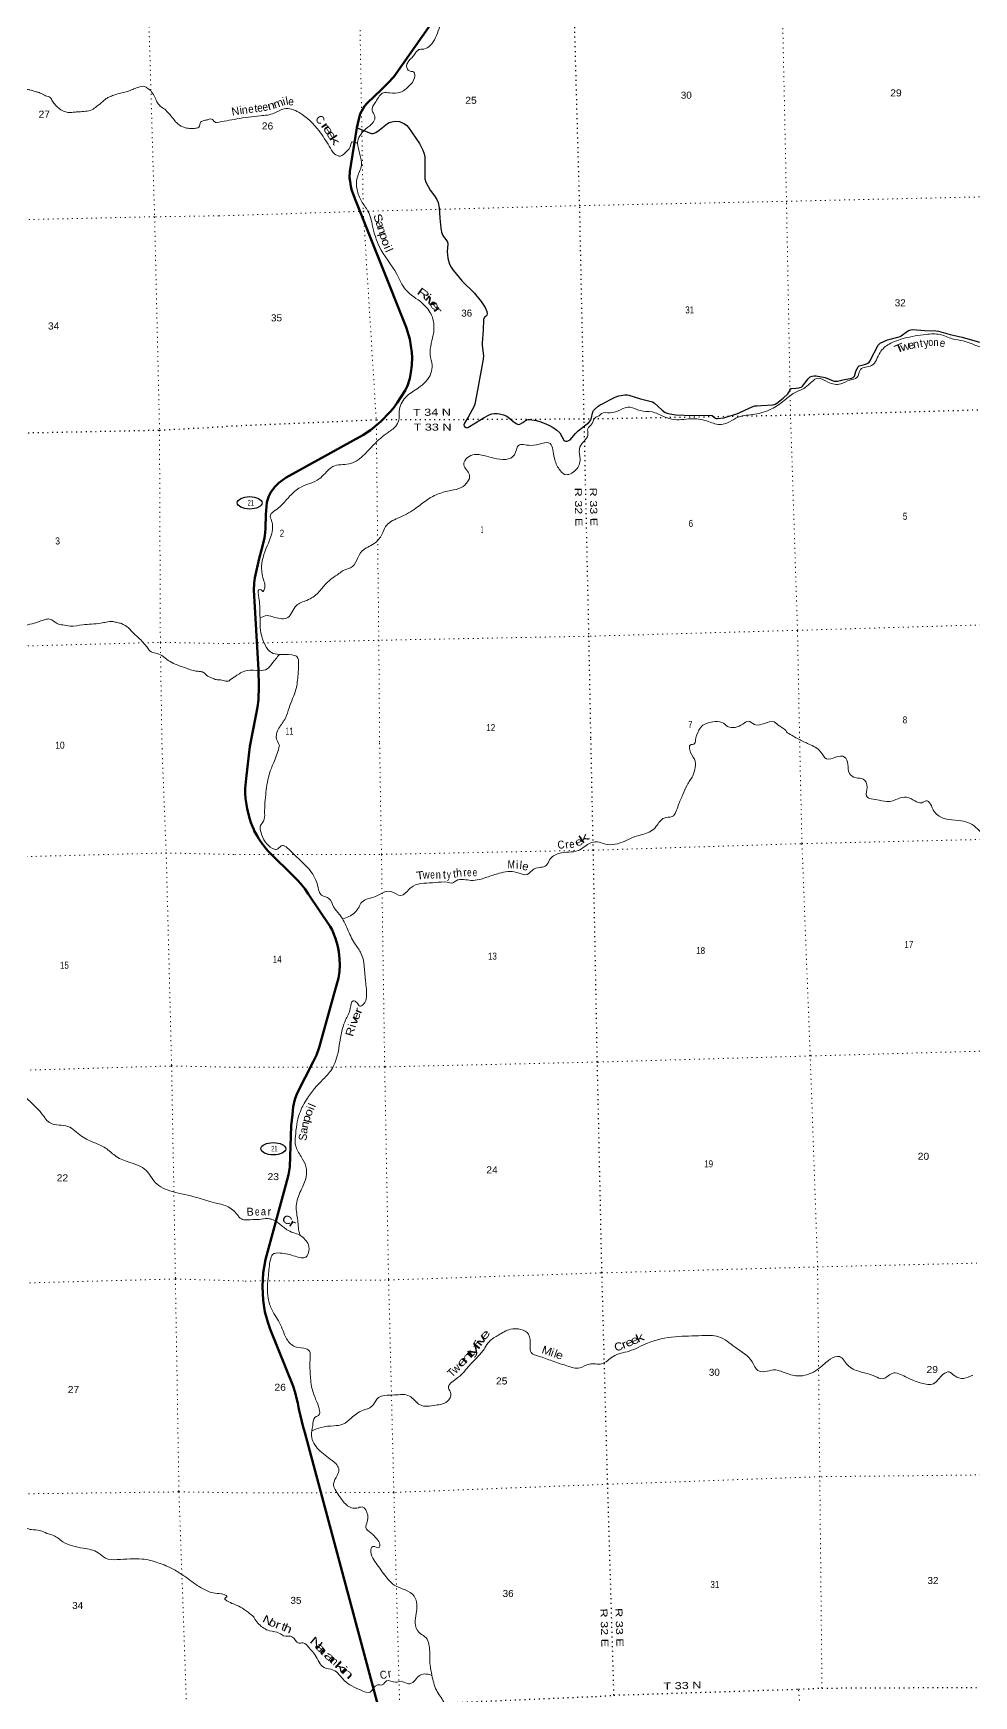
# Model space of a CAD drawing. Header units: feet. Extents: x 489137 to 739700, y 189004 to 379547.
# Drawn here: x 546440 to 569935, y 304563 to 346104 of the extents above; entities that cross this region are included whole.
import ezdxf
from ezdxf.enums import TextEntityAlignment as Align

# ---------------------------------------------------------------- set-up
doc = ezdxf.new("R2010")
doc.units = ezdxf.units.FT
doc.header["$LTSCALE"] = 80
doc.linetypes.add('DOTTED', pattern=[1.5, 0.3, -1.2])
for name, color, linetype, lineweight in [('17', 7, 'Continuous', 25), ('23', 7, 'Continuous', 70), ('29', 7, 'Continuous', 25), ('39', 7, 'Continuous', 13), ('6', 7, 'DOTTED', 25), ('7', 7, 'DOTTED', 13)]:
    doc.layers.add(name, color=color, linetype=linetype, lineweight=lineweight)
doc.layers.add('41', color=7, linetype='Continuous')

msp = doc.modelspace()

# ---------------------------------------------------------------- linework, layer by layer
at = {"layer": '17'}
for centre in [(551847.28, 334370.08), (552438.35, 318231.04)]:
    msp.add_ellipse(centre, major_axis=(309.24, -1), ratio=0.500121, dxfattribs=at)
at = {"layer": '23'}
for points in [[(556376.33, 346334.07), (555447.28, 345018.98), (555302.36, 344855.3), (555138.84, 344694.89), (554779.2, 344353.78), (554719.26, 344282.55), (554648.08, 344166.35), (554610.62, 344087.63), (554573.84, 343957.98), (554527.38, 343738.49), (554346.52, 342646.32), (554342.77, 342492.63), (554354.35, 342396.25), (554372.74, 342278.97), (554391.47, 342200.25), (554475.11, 341971.38), (555759.15, 338759.19), (555844.23, 338456.55), (555899.71, 338128.83), (555903.09, 338000.02), (555896.34, 337811.56), (555876.87, 337625.17), (555844.93, 337478.8), (555786.96, 337295.3), (555727.94, 337180.56), (555532.54, 336870), (555431.06, 336729.27), (555351.22, 336634.58), (555119.34, 336401.77), (554864.71, 336188.53), (554674.39, 336059.93), (552754.39, 334999.33), (552664.48, 334939.36), (552574.62, 334871.39), (552484.66, 334781.92), (552374.15, 334637.61), (552317.96, 334517.65), (552279.3, 334376.19), (552254.27, 334075.33), (552244.47, 333734.81), (552237.42, 333623.64), (552214.94, 333499.94), (552167.92, 333288.21), (552081.43, 332982.75), (551975.67, 332496.94), (551958.33, 332366.01), (551953.91, 332187.24), (552067.29, 330198.55), (552078.53, 329790.79), (552065.11, 329444.03), (552042.63, 329267.85), (552002.09, 329047.23), (551852.25, 328283.94)], [(551852.25, 328283.94), (551755.55, 327484.81), (551733.73, 327233.68), (551730.71, 327119.63), (551740.18, 326981.26), (551763.96, 326836.22), (551787.11, 326723.84), (551854.29, 326462.9), (551879.78, 326380.7), (551915.34, 326283.18), (551947.44, 326205.15), (551961.21, 326173.02), (552004.78, 326090.41), (552030.01, 326049.1), (552078.17, 325971.08), (552167.6, 325842.57), (552206.59, 325789.78), (552254.25, 325729.69), (552316.68, 325656.69), (552976.74, 325004.86), (553037.96, 324944.15), (553123.98, 324847.03), (553230.61, 324714.67), (553308.59, 324602.22), (553857.1, 323785.03), (553903.74, 323703.8), (553933.55, 323634.96), (553991.94, 323481.39), (554041.34, 323320.57), (554057.4, 323244.84), (554070.9, 323154.07), (554094.09, 322974.05), (554097.71, 322815.3), (554091.8, 322657.37), (554063.64, 322491.11), (553998.98, 322259.07), (553582.65, 320757.25), (553513.75, 320567.3), (553431.21, 320403.5), (553035.74, 319619.32), (552977.19, 319458.39), (552931.32, 319274.8), (552914.31, 319082.71), (552881.12, 318803), (552846.47, 317780.88), (552817.56, 317580.87), (552749.43, 317326.52), (552244.41, 315462.47), (552182.22, 315133.51), (552164.89, 314785.51), (552179.67, 314444.4), (552229.32, 314158.76), (552296.51, 313897.82), (552359.45, 313723.66), (552935.89, 312298.57), (552972.59, 312165.47), (553045.98, 311876.32), (553068.91, 311775.35), (553084.98, 311690.44), (553112.5, 311557.34), (553175.53, 311309.97), (553224.16, 311143.52), (556423.85, 299203.74)]]:
    msp.add_lwpolyline(points, dxfattribs=at)
at = {"layer": '29'}
for points in [[(554533.69, 343738.32), (554842.51, 343615.18), (554887.63, 343602.86), (554931.31, 343601.21), (554998.37, 343623.39), (555085.82, 343679.22), (555289.6, 343849.13), (555334.72, 343877.87), (555394.11, 343893.81), (555478.29, 343906.6), (555587.97, 343895.86), (555712.09, 343840.92), (555769.51, 343795.78), (555816.06, 343749.13), (556085.75, 343350.72), (556175.59, 343180.1), (556204.31, 343093.9), (556219.29, 343016.11), (556221.49, 342686.83), (556222.77, 342467.97), (556245.62, 342380.23), (556359.24, 342182.6), (556464.78, 342045.21), (556519.73, 341951.61), (556552.97, 341874.88), (556577, 341738.65), (556600, 341490.32)], [(556600.69, 341482.93), (556623.88, 341232.51), (556635.01, 341136.07), (556674.72, 341047.7), (556761.07, 340928.29), (556786.78, 340889.8), (556796.59, 340836.1), (556778.78, 340649.84), (556799.05, 340486.61), (556842.16, 340337.74), (556879.07, 340255.65), (556930.22, 340180.25), (557153.83, 339910.17), (557452.4, 339621.47), (557632.91, 339405.04), (557733.28, 339251.09), (557770.2, 339152.58), (557778.4, 339093.07), (557774.3, 339062.28), (557762.76, 339044.09), (557722.76, 339012.95), (557702.52, 338990.45), (557687.17, 338953.61), (557682.53, 338684.79), (557652.28, 338369.64), (557653.15, 338298.27), (557685.09, 338043.33), (557683.7, 337963.53), (557536.17, 337182.56), (557470.78, 336839.68), (557454.42, 336784.84), (557302.44, 336508.88), (557217.51, 336359.61), (557200.06, 336316.36), (557208.32, 336288.7), (557236.98, 336258.89), (557268.77, 336247.61), (557297.65, 336252.19), (557489.99, 336373.42), (557702.47, 336499.11), (557826.77, 336570.42), (557892.24, 336594.44), (557951.72, 336602.65), (558025.55, 336602.65), (558086.99, 336596.1), (558191.68, 336569.81), (558251.15, 336545.19), (558296.02, 336517.66), (558424.65, 336409.24), (558501.36, 336350.22), (558536.23, 336333.8), (558556.93, 336331.21), (558595.71, 336339.96), (558671.45, 336378.06), (558765.93, 336442.57), (558797.75, 336451.43), (558841.81, 336450.78), (559000.06, 336425.38), (559099.21, 336400.5), (559202.85, 336360.95), (559322.76, 336310.2), (559430.47, 336250.58), (559523.75, 336187.07), (559595.79, 336116.66), (559697.06, 335935.68), (559721.54, 335917.27), (559742.18, 335913.1), (559781.15, 335915.15), (559822.17, 335925.42), (559850.46, 335944.22), (559989.81, 336102.73), (560055.97, 336165.53), (560316.44, 336376.91), (560357.32, 336423.62), (560373.86, 336459), (560419.11, 336645.15), (560433.34, 336674.49), (560453.85, 336695.01), (560556.39, 336783.26), (560604.74, 336816.75), (560659.97, 336847.91), (560844, 336941.08)], [(560844, 336941.08), (560977.86, 337014.14), (561018.05, 337031.52), (561072.2, 337042.87), (561221.92, 337065.45), (561280.18, 337065.32), (561322.42, 337059.29), (561606.53, 336973.18), (561907.95, 336889.99), (561955.25, 336869.39), (562155.48, 336689.75), (562225.84, 336631.41), (562275.67, 336609.44), (562342.74, 336590.36), (562494.31, 336569.58), (562916.6, 336556.24), (563369.23, 336560.61), (563403.4, 336552.34), (563469.72, 336492.88), (563499.28, 336477.58), (563535.35, 336476.46), (563691.22, 336496.99), (563739.23, 336508.89), (564020.87, 336595.63), (564403.92, 336770.97), (564464.72, 336790.84), (564518.77, 336797.65), (564634.26, 336800.47), (564920.74, 336822.28), (564973.09, 336837.9), (565013.04, 336859.22), (565171.17, 336983.5), (565286.86, 337097.05), (565321.71, 337143.46), (565348.37, 337209.13), (565360.67, 337223.5), (565387.34, 337229.66), (565499.21, 337232.85), (565559.61, 337244.02), (565621.14, 337260.44), (565642.68, 337271.73), (565652.94, 337279.94), (565658.07, 337286.7), (565797.11, 337469.44), (565852.89, 337519.03), (565900.06, 337539.55), (565951.63, 337547.45), (565998.51, 337543.65), (566224.88, 337500.66), (566424.08, 337415.39), (566450.74, 337409.23), (566474.51, 337406.91), (566528.67, 337409.23), (566565.59, 337415.39), (566663.9, 337443.22), (566893.74, 337489.27), (566924.5, 337501.58), (566933.69, 337509.51), (566953.21, 337538.52), (566992.45, 337652.17), (567038.33, 337761.2), (567052.69, 337779.67), (567071.43, 337793.24), (567210.36, 337826.47), (567257.78, 337841.23), (567288.54, 337857.65), (567323.41, 337884.33), (567342.62, 337908.05), (567546.96, 338311.2), (567569.36, 338339.13), (567600.28, 338360.46), (567784.17, 338440.62), (567845.37, 338464.1), (568037.8, 338506.57), (568095.58, 338529.77), (568306.83, 338673.43), (568360.56, 338695.2), (568403.22, 338700.11), (568716.21, 338680.45), (568984.66, 338670.35), (569055.79, 338659.31), (569349.66, 338580.63), (569643.42, 338510.03), (570080.87, 338386.12)]]:
    msp.add_lwpolyline(points, dxfattribs=at)
at = {"layer": '39'}
for points in [[(550587.49, 361412.51), (550685.25, 361337.01), (550735.81, 361239.14), (550733.5, 361160.31), (550686.09, 361021.91), (550668.84, 360888.21), (550666.86, 360702.33), (550708.2, 360656.77), (550783.43, 360630.13), (550911.85, 360570.31), (550928.26, 360465.63), (551069.67, 360272.77), (551192.92, 360172.44), (551284.07, 360063.33), (551314.97, 359849.88), (551342.53, 359696.96), (551432.63, 359636.31), (551613.87, 359559.46), (551757.31, 359273.73), (551857.99, 359098.17), (551974.09, 358771.44), (552008.46, 358491.4), (552146.8, 358346.96), (552332.57, 358155.07), (552503.64, 357805.3), (552590.32, 357532.47), (552850.86, 357427.06), (553156.3, 357298.38), (553224.46, 357134.23), (553334.09, 356918.46), (553470.97, 356563.9), (553558.67, 356151.71), (553672.9, 355725.96), (553691.33, 355344.58), (553567.11, 354752.02), (553318.5, 354035.55), (553348.82, 353848.35), (553557.47, 353717.56), (553653.63, 353564.12), (553610.52, 353413.7), (553415.3, 353207.44), (553392.17, 352881.71), (553482.79, 352613), (553687.18, 352492.22), (553878.31, 352239.85), (553868.35, 352049.75), (553835.68, 351883.4), (553971.08, 351688.39), (554239.73, 351397.31), (554436.54, 351254.14), (554876.82, 350679.97), (555036.78, 350469.34), (555325.78, 350354.44), (555478.44, 350016.39), (555618.17, 349623.51), (555982.15, 349401.18), (556237.42, 349168.38), (556325.13, 348940.02), (556487.51, 348711.26), (556493.9, 348511.41), (556647.03, 347994.49), (556713.46, 347771.37), (556841.58, 347363.1), (556770.71, 347109.5), (556751.33, 346888.9), (556580.3, 346222.6), (556353.56, 345797.49), (556194.09, 345709.17), (556075.38, 345694.46), (555965.01, 345574.89), (555772.49, 345245.46), (555824.58, 345169.84), (555944.44, 345132.06), (555963.67, 344991.07), (555832.98, 344786.22), (555612.46, 344629.91), (555342.46, 344613.91), (555191.09, 344616.67), (554994.29, 344390.17), (554904.2, 344174.09), (554973.88, 344032.19), (554936.64, 343889.97), (554748.87, 343712.15), (554545.65, 343410.78), (554538.74, 343366.9)], [(536913.41, 345838.66), (537022.76, 345820.76), (537101.18, 345834.52), (537279.62, 345890.78), (537404.31, 345911.57), (537508.66, 345940.02), (537618.77, 345982.72), (537738.46, 346049.85), (537863.19, 346068.63), (537976.28, 346064.95), (538148.16, 346048.36), (538309.92, 346033.59), (538485.54, 346031.22), (538680.62, 346063.59), (538836.16, 346056.76), (538958.71, 346083.57), (539013, 346092.78), (539126.85, 346052.77), (539261.79, 345968.77), (539441.12, 345885.7), (539508.23, 345860.86), (539606.19, 345808.39), (539707.43, 345792.34), (539771.64, 345809.85), (539876.08, 345834.25), (540011.4, 345829.02), (540151.43, 345791.57), (540313.52, 345760.65), (540498.85, 345776.66), (540699.65, 345825.3), (540871.33, 345915.74), (540947.56, 345937.54), (541128.4, 345975.67), (541384.21, 345999.22), (541481.07, 345999.23), (541539.78, 345990.37), (541704.4, 346032.2), (541827.24, 346044.87), (542006.9, 346042.59), (542109.65, 346050.81), (542253.34, 346031.61), (542431.44, 346007.08), (542499.81, 346018.62), (542663.76, 345995.81), (542797.23, 345982.46), (542998.49, 346008.9), (543155.5, 346028.35), (543213.87, 346035.64), (543327.59, 346001.67), (543442.19, 345925.33), (543561.21, 345830.89), (543684.55, 345722.42), (543739.98, 345677.14), (543823.82, 345624.37), (543878.87, 345597.26), (543988.31, 345575.32), (544153.59, 345487.92), (544235.88, 345412.91), (544340.27, 345342.41), (544431.55, 345320.09), (544525.56, 345263.5), (544594.86, 345230.63), (544662.1, 345199.73), (544755.23, 345185.53), (544870.63, 345167.76), (545079.54, 345117.63), (545261.55, 345099.24), (545400.86, 345096.11), (545474.32, 345057.26), (545560.35, 344996.47), (545680.75, 344932.35), (545761.86, 344913.86), (545806.19, 344916.81), (545923.7, 344895.05), (546042.21, 344824.84), (546179.25, 344736.85), (546268.72, 344704.4), (546351.77, 344689.99), (546483.81, 344648.33), (546562.94, 344627.78), (546615.77, 344610.72), (546689.27, 344569.85), (546813.41, 344519.96), (546860.23, 344500.75), (546918.69, 344407.06), (546997.48, 344305.73), (547094.18, 344216.88), (547163.73, 344171.9), (547354.44, 344123.4), (547461.23, 344131.7), (547582.14, 344140.3)], [(547582.14, 344140.3), (547747.3, 344155.89), (547901.95, 344191.45), (548021.31, 344274.73), (548174.2, 344395.07), (548243.5, 344459.12), (548327.25, 344507.33), (548455.39, 344556.47), (548551.59, 344588.78), (548692.12, 344624.04), (548834.63, 344661.37), (548954.61, 344714.37), (549020.76, 344735.96), (549132.97, 344774.66), (549211.68, 344774.3), (549299.52, 344723.64), (549356.92, 344680.42), (549406.55, 344622.9), (549454.34, 344557.26), (549488.04, 344489.31), (549545.19, 344361.27), (549611.34, 344285.92), (549724.05, 344203.47), (549829.2, 344096.63), (549936.78, 343969.65), (550019.57, 343870.42), (550177.21, 343762.66), (550270.63, 343734.33), (550420.15, 343725.36), (550518.91, 343731.47), (550576.95, 343754.9), (550599.73, 343824.04), (550620.7, 343883.05), (550662.52, 343910.18), (550758.88, 343934.41), (550801.08, 343943.38), (550863.23, 343962.86), (550917.99, 343949.87), (550953.44, 343910.21), (550975.33, 343889.24), (550994.47, 343875.56), (551002.68, 343871.91), (551019.3, 343871.86)], [(551019.3, 343871.86), (551525.46, 343963), (552110.82, 344042.43), (552462.47, 344106.66), (552706.15, 344219.04), (553079.49, 344122.15), (553579.76, 343664.42), (553836.28, 343282.18)], [(554538.74, 343366.9), (554599.41, 343074.61), (554639.57, 342806.82), (554533.49, 342491.4), (554529.81, 342198.42), (554641.12, 341905.93), (554801.83, 341660.97), (554919.03, 341283.77), (555083.47, 340776.29), (555524.34, 340082.94), (555742.59, 339697.84), (556165.73, 339353.57), (556392.16, 339055.51), (556443.65, 338638.49), (556357.26, 338068.98), (556403.33, 337807.38), (556375.4, 337608.81), (556064.56, 337246.51), (555772.55, 337038.13), (555588.09, 336708.88), (555578.92, 336482.44), (555518.15, 336309.41), (555306.18, 336131.07), (554935.89, 335811.9), (554328.77, 335344.15), (553924.64, 335280.79), (553728.71, 335106.84), (553586.48, 334968.39), (553112.98, 334756.06), (552853.36, 334542.33), (552632.64, 334303.19), (552491.49, 334184.68), (552363.37, 334066), (552392.86, 333920.22), (552420.86, 333747.1), (552314.23, 333365.01), (552145.51, 332777.55), (552201.86, 332415.17), (552221.75, 332243.91), (552171.3, 332151.9), (552135.6, 332195.56), (552078.66, 332195.56), (552064.43, 332081.62), (552083.41, 331953.45), (552105, 331493.95)], [(553836.28, 343282.18), (553969.58, 343091.16), (554112.11, 343031.65), (554257.02, 343139.86), (554349.5, 343246.91), (554410.98, 343387.64), (554479.99, 343368.94), (554538.74, 343366.9)], [(552105, 331493.95), (552281.27, 331552.34), (552477.97, 331506.13), (552798.74, 331507.07), (553014.19, 331802.65), (553275.62, 331933.6), (553559.92, 332125.65), (553758.69, 332354.21), (553909.07, 332488.79), (554078.09, 332601.56), (554183.29, 332680.61), (554361.48, 332743.08), (554656.83, 333167.67), (554953.41, 333351.91), (555152.13, 333582.48), (555242.67, 333778.38), (555548.75, 333989.08), (555963.6, 334208.22), (556247.37, 334424.49), (556540.44, 334584.41), (556871.18, 334682.53), (557133.89, 334754.92), (557336.81, 335070.43), (557196.13, 335321.88), (557285.01, 335501.58), (557467.01, 335574.24), (557949.11, 335485.78), (558461.65, 335573.72), (558561.56, 335802.14), (558862.07, 335806.68), (559351.38, 335849.68), (559458.15, 335488.4), (559579.28, 335208.25), (559713.18, 335081.89), (559995.22, 335193.08), (560102.26, 335464.08), (560082.71, 335712.12), (560199.38, 335912.62), (560297.02, 336060.2), (560301.16, 336240.07), (560363.8, 336301.98), (560493.03, 336506.86), (560576.93, 336545.05), (560638.21, 336602.95), (560851.74, 336617.7), (561348.93, 336761.88), (561601.01, 336674.46), (561898.28, 336642.56), (562187.28, 336527.67), (562465.4, 336448.9), (562921.46, 336472.88), (563311.79, 336400.71), (563624.15, 336324.7), (564047.86, 336507.67), (564463.83, 336583.41), (564880.57, 336715.72), (565199.13, 336923.9), (565455.37, 337118.53), (565725.85, 337251.46), (566052.1, 337482.63), (566290.54, 337389.13), (566613.21, 337341.66), (566839.88, 337439.22), (567016.55, 337503.07), (567106.71, 337702.45), (567381.93, 337802.15), (567595.47, 338129.71), (567823.24, 338338.59), (568197.06, 338480.87), (568745.67, 338579.7), (569092.78, 338575.15), (569398.65, 338471.51), (569673.87, 338414.55), (570258.72, 338214.77), (570456.91, 338192.84), (570824.85, 338158.45), (571062.62, 337987.89), (571359.11, 337899.42), (571762.73, 337894.09), (572163.44, 337929.1), (572583.68, 337901.91), (572972.7, 337918.47), (573402.96, 337709.7), (573901.33, 337615.54), (574262.66, 337514.34), (574702.71, 337503.74), (574927.2, 337478.34), (575111.7, 337345.01), (575636.88, 337316.07), (575864.21, 337161.45), (576119.15, 337035.71)], [(545274.77, 331272.6), (545462.08, 331193.74), (545611.39, 331194.86), (545771.89, 331240.64), (546023.58, 331268.14), (546256.74, 331313.42), (546459.55, 331362.11), (546597.86, 331407.42), (546732.13, 331452.65), (546856.99, 331465.37), (547034.84, 331356.02), (547176.88, 331318.62), (547361.08, 331292.2), (547677.32, 331321.05), (547892.83, 331341.74), (548126.45, 331364.82), (548265.18, 331389.95), (548432.44, 331401.54), (548541.87, 331379.6), (548641.3, 331353.42), (548817.14, 331244.03), (548951.24, 331103.47), (549097.23, 330973.25), (549202.55, 330858.34), (549283.19, 330765.12), (549359.89, 330667.78), (549423.18, 330632.76), (549581.49, 330589.64), (549716.43, 330505.64), (549861.88, 330401.67), (550033.09, 330320.45), (550242.5, 330246.09), (550498.43, 330166.65), (550599.55, 330156.66), (550688.81, 330134.3), (550771.01, 330063.33), (550909.74, 329991.52), (551011.44, 329953.27), (551118.52, 329947.44), (551191.52, 329930.8), (551294.81, 329912.78), (551332.29, 329926.54), (551366.31, 329955.72)], [(552105, 331493.95), (552117.94, 331179.11), (552236.94, 330812.05), (552388.21, 330629.5), (552580.89, 330583.21), (552901.92, 330572.03), (553021.87, 330530.21), (553070.52, 330335.33), (553055.92, 330080.49), (553001.54, 329707.62), (552829.99, 329249.37), (552740.78, 328992.9), (552576.87, 328738.84), (552510.97, 328523.28), (552593.53, 328305.14)], [(552592.99, 330583.47), (552406.37, 330353.16), (552282.2, 330219.15), (552093.48, 330176.65), (551782.62, 330184.01), (551527.07, 330061.27), (551366.31, 329955.72)], [(563013.41, 328561), (563143.41, 328791.66), (563413.52, 328894.52), (563643.72, 328885.4), (563787.13, 328785.51), (564167.19, 328842.28), (564302.77, 328915.94), (564457.93, 328832.47), (564946.76, 328897.68), (565088.33, 328789.66), (565188.55, 328727.21), (565283.46, 328623.59)], [(565283.46, 328623.59), (565564.45, 328463.72), (565818.66, 328340.53), (566110.28, 328151.3), (566258.49, 327971.92), (566483.73, 328015.85), (566709.63, 328019.41), (566793.33, 327837), (566829.31, 327611.43), (566994.58, 327498.95), (567172.61, 327469.45), (567268.81, 327263.01), (567252.12, 327050.74), (567574.71, 326940.74), (567827.43, 326908.39), (568259.43, 327016.15), (568460.74, 326920.39), (568636.98, 326876.73), (568743.15, 326922.83), (568949.23, 326659.56), (569558.17, 326434.95), (569990.74, 326262.08), (570152.31, 326129.35), (570310.06, 326105.59), (570506.55, 325935.05), (570715.09, 325889.88), (570920.07, 325816.39), (571071.98, 325780.42), (571259.4, 325670.31), (571414.84, 325541.52), (571555.38, 325460.96), (571824.07, 325438.95), (572039.16, 325486.76), (572391.05, 325312.61), (572743.9, 325203.09), (573029.52, 325132.89), (573234.83, 325039.21), (573317.57, 324792.17), (573442.31, 324632.5), (573783.34, 324422.18), (573937.5, 324249.26), (574040.28, 324104.37), (574418.75, 324078.64), (574975.07, 324232.79), (575286.25, 324203.37), (575587.06, 324068.8), (575754.77, 323837.97), (575904.27, 323753.84), (576173.04, 323522.8), (576301.35, 323431.36), (576516.25, 323403.32), (576763.85, 323272.45), (577104.87, 322973.33), (577455.25, 322622.8), (577828.98, 322594.76), (578043.88, 322706.93), (578310.16, 322674.21), (578529.73, 322618.13), (578725.94, 322538.68), (579286.54, 322519.98), (579459.39, 322515.31), (579613.55, 322529.33), (580032.72, 322652.88), (580388.18, 322630.22), (580744.1, 322711.6), (580912.27, 322683.55), (581085.13, 322562.04), (581229.95, 322510.63), (581430.83, 322309.66), (581570.98, 322304.98), (581841.93, 322197.49), (581954.05, 322197.49), (582215.67, 322155.42)], [(552593.53, 328305.14), (552463.56, 327919.91), (552349.24, 327633.41), (552254.53, 327135.23), (552220.7, 326615.79), (552195.68, 326419.55), (552120.89, 326305.3), (552131.94, 326123.76), (552414.7, 325736.52), (552515.98, 325711.87), (552633.59, 325798.53), (552892.31, 325647.14), (553322.97, 325221.85), (553541.29, 324827.54), (553644.4, 324568.71), (553833.51, 324478.81), (553943.73, 324278.64), (554106.59, 324067.19), (554289.89, 323716.74), (554465.05, 323370.21), (554616.11, 323140.4), (554738.85, 322423.55), (554765.52, 322028.23), (554689.87, 321843.3), (554597.89, 321793.39), (554530, 321873.08), (554428.22, 321928.01), (554360.71, 321739.17), (554242.42, 321448.58), (554116.69, 320996.35), (553944.46, 320305.13), (553844.25, 320142.02), (553630.09, 319914.53), (553229, 319399.4), (553092.52, 319110.54), (552989.67, 318544.95), (552994.65, 318313.48), (553132.39, 318035), (553251.5, 317784.5), (553259.71, 317530.22), (553122.21, 317180.78), (553009.41, 316801.43), (553047.66, 316438.6), (553062.61, 316265.2), (553097.93, 316080)], [(554162.37, 323968.32), (554468.75, 324127.42), (554571.44, 324262.3), (554649.97, 324394.77), (554968.61, 324524.98), (555373.96, 324658.58), (555625.75, 324559.57), (555825.03, 324710.11), (555932.59, 324794.59), (556485.97, 324882.06), (556776.38, 324888.66), (556919.86, 324874.77), (557007.74, 324928.65), (557382.87, 324936.59), (557770.95, 325015.39), (558082.03, 325115.2), (558511.42, 325136.1), (558776.54, 325085.77), (558957.83, 325225.92), (559257.04, 325311.41), (559339.49, 325450), (559572.89, 325611.17), (560053.89, 325683.37), (560221.73, 325782.93), (560355.51, 325867.82), (560524.51, 325896.74), (560735.23, 325841.51), (561216.2, 325915.72), (561506.64, 326043.47), (561867.84, 326162.23), (562004.96, 326289.58), (562199.31, 326494.55), (562402.43, 326534.09), (562553.23, 326811.07), (562669.8, 327083.46), (562772.89, 327317.28), (562914.33, 327549.68), (562957.99, 327962.26), (562839.04, 328202.67), (562853.32, 328315.97), (562961.57, 328358.06), (562980.75, 328418.93), (563013.96, 328561.97)], [(532609.03, 327815.36), (532942.41, 327522.93), (533284.32, 327258.3), (533748.51, 327121.93), (534496.52, 327121.78), (534845.36, 326990.72), (535117.51, 326768.87), (535435.71, 326481.43), (535866.7, 325873.3), (536483.01, 325631.45), (536851.09, 325456.38), (537084.53, 325162.86), (537114.71, 324830.07), (537276.57, 324486.3), (537643.86, 323836.21), (537774.63, 323693.83), (538066.55, 323575.55), (538324.04, 323290.68), (538715.66, 322806.93), (539098.55, 322773.71), (539653.66, 322724.43), (540066.13, 322637.35), (540291.9, 322580.14), (540432.71, 322609.81), (540539.16, 322638.65), (540852.92, 322537.07), (541442.82, 322385.54), (541721.61, 322224.49), (541964.56, 322125.24), (542215.58, 322111.08), (542672.61, 321851.24), (543159.72, 321517.34), (543317.12, 321529.22), (543447.93, 321469.72), (543658.99, 321266.61), (544000.31, 321196.01), (544586.17, 321044.39), (544979.51, 320827.48), (545460.6, 320406.52), (545712.42, 320020.46), (545865.75, 319864.47), (546020.47, 319734.79), (546316.3, 319452.88), (546647.93, 319111.18), (546878.18, 318866.09), (547302.54, 318789.41), (547645.99, 318545.02), (548002, 318367.65), (548276.26, 318226.7), (548513.25, 318038.37), (548854.48, 317886.91), (549253.25, 317696.42), (549489.1, 317386.78), (549914.95, 317162.57), (550527.03, 317013.6), (550966.83, 316882.71), (551272.12, 316797.09), (551540.09, 316581.21), (551641.37, 316476.02), (551702.81, 316453.17)], [(551946.54, 306537.17), (551573.57, 306800.87), (551279.24, 306935.27), (551227.38, 306990.61), (551278.8, 307038.34), (551212.89, 307089.31), (550981.59, 307124.16), (550585.42, 307290.46), (550219.4, 307548.45), (549948.5, 307717.77), (549556.28, 307888.21), (549163.91, 307979.82), (548537.56, 307964.72), (548243.53, 308002.1), (548062.45, 308135.18), (547689.75, 308249.49), (547178.41, 308413.02), (546944.22, 308569.08), (546783.3, 308619.78), (546605.68, 308692.3), (546392.9, 308713.45), (546113.11, 308832.03), (545748, 309136.53), (545749.87, 309312.43), (545740.85, 309605.3), (545614.32, 309739.7), (545400.84, 310128.71), (545092.24, 310691.28), (544950.83, 311025.43), (544745.96, 311477.31), (544626.25, 311749.32), (544487.58, 312138.11), (544253.51, 312542.8), (543992.41, 312809.38), (543713.05, 312909.77), (543428.72, 313133.35), (542950.55, 313685.77), (542637.05, 314199.71), (542301.23, 314547.36), (541939.22, 314722.57), (541687.94, 314916.62), (541110.93, 315121.02), (540549.55, 315517.81), (540142.16, 315730.33), (539578.67, 315961.32), (538881.55, 316031.43), (538701.11, 315968.46), (538501.81, 315848.44), (538140.72, 315815.48), (537527.17, 315772.39), (536670.93, 315648.66), (536302.62, 315664.03), (535937.66, 315962.48), (535700.47, 316243.78), (535463.55, 316260.31), (535069.88, 316406.46), (534815.1, 316493.29), (534432.6, 316425.45), (534183.23, 316286.03), (533959.05, 316276.59)], [(553097.93, 316080), (552779.08, 316208.23), (552562.46, 316376.43), (552298.36, 316487.36), (552080.85, 316463.74), (551913.47, 316459.08), (551702.81, 316453.17)], [(553091.58, 316082.55), (553299.11, 315869.15), (553326.37, 315683.83), (553252.31, 315525.17), (552985.7, 315543.18), (552607.07, 315626.05), (552420.05, 315588.77), (552363.75, 315454.62), (552313.64, 315066.17), (552306.86, 314496.69), (552400.31, 314211.46), (552620.42, 313831.3), (552798.4, 313436.36), (553012.9, 313274.17), (553257.72, 313231.6), (553339.43, 313170.3), (553358.32, 313003.01), (553359.03, 312591.13), (553413.81, 312204.33), (553525.68, 311903.24), (553593.97, 311676.16), (553585.28, 311591.22), (553477.53, 311518.86), (553420.47, 311307.97), (553392.24, 311061.2), (553569.42, 310714.7), (553906.8, 310441.39), (554076.08, 310207.83), (554033.96, 310069.87), (553942.58, 309860.46), (554076.47, 309569.81), (554266.02, 309330.51), (554527.57, 309251.85), (554656.23, 309280.13), (554794.78, 309074.35), (554783.35, 308910.63), (554747.38, 308766.7), (554876.67, 308633.47), (555020.42, 308480.27), (555097.4, 308338.13), (555084.41, 308269.27), (554922.59, 308294.99), (554874.32, 308162.99), (554948.3, 307958.21), (555189.89, 307620.8), (555456.94, 307330.22), (555957.83, 307051.42), (556023.81, 306842.47), (555982.86, 306387.54), (556079.72, 306140.72), (556224.66, 306038.02), (556342.95, 305714.81), (556353.35, 305327.31), (556399.85, 305075.66)], [(553398.6, 311183.7), (553628.91, 311268.86), (553951.07, 311308.27), (554176.37, 311348.16), (554385.7, 311500.88), (554662.98, 311693.02), (554901.38, 311795.72), (555027.51, 311977.4), (555465.66, 312079.21), (555841.38, 312050.81), (556103.24, 311830.83), (556494.77, 311822.87), (556779.72, 311916.2), (556875.41, 312109.52), (556814.49, 312255.95), (556994.49, 312474.83), (557177.56, 312629.15), (557304.2, 312780.56), (557558.09, 313045.02), (557722.12, 313253.55), (557834.4, 313418.87), (558061.85, 313573.89), (558362.08, 313719.96), (558811.98, 313597.83), (558853.12, 313303.7), (558882.1, 313136.57), (559065.12, 313048.6), (559401.96, 312930.75), (559773.23, 312805.37), (560092.81, 312755.89), (560335.37, 312850.58), (560637.89, 312857.37), (560923.4, 313039.55), (561324.68, 313175.1), (561781.43, 313372.09), (562476.86, 313532.47), (563144.19, 313561.17), (563560.22, 313535.43), (563976.16, 313269.41), (564399.75, 312906.6), (564544.56, 312688.81), (564720.53, 312661.3), (564931.69, 312702.99), (565320.77, 312598.08), (565656.29, 312560.97), (566074.89, 312747.27), (566345.62, 312969.6), (566580.55, 313037.91), (566779.68, 312829.05), (567082.96, 312666.25), (567472.38, 312541.16), (567660.92, 312485.58), (567761.08, 312529.56), (567896.81, 312618.52), (568233.12, 312532.96), (568627.1, 312375.63), (568929.98, 312360.22), (569174.26, 312596.27), (569322.59, 312655.14), (569459.42, 312554.32), (569676.3, 312493.13), (569911.06, 312571.54)], [(551945.79, 306538.7), (551976.64, 306475.78), (552077.57, 306350.17), (552340.51, 306186.74), (552595.78, 306122.11), (552689.56, 306063.02), (552918.07, 306030.28), (553071.87, 305879.26), (553180.75, 305883), (553325.88, 305768.18), (553486.39, 305576.88), (553705.34, 305267.38), (553936.33, 305206.41), (554211.06, 304940.19), (554630.6, 304700.48), (554853.33, 304651.5), (555035.95, 304834.07), (555156.97, 304835.98), (555268.29, 304936.67), (555496.88, 304899.9), (555627.62, 304924.17), (555812.22, 304862.47), (555950.5, 304919.17), (556077.3, 305060.48), (556203.64, 305106.89), (556401.49, 305070.17)], [(556399.85, 305075.66), (556510.87, 304703.89), (556697.41, 304401.95), (556805.35, 304094.74), (556895.86, 303865.99), (557028.83, 303631.86), (557083.38, 303259.19), (557113.99, 302623.66), (557225.21, 302362.94), (557379.54, 302056.46), (557391.95, 301792.15), (557374.42, 301386.05), (557289.19, 301047.52), (557120.64, 300746.04), (557151.06, 300613.26), (557365.87, 300432.91), (557505.84, 300263.5), (557560.11, 300030.14), (557484.78, 299580.72), (557355.78, 299082), (557172.78, 298800.48), (557114.43, 298668.32), (557203.51, 298526.37), (557363.19, 298385.53), (557484.09, 298149.19), (557420.42, 297972.53), (557224.08, 297888.67), (557195.78, 297769.1), (557291.85, 297570.72), (557447.04, 297334.92), (557605.41, 297059.85), (557759.57, 296882.25), (557947.68, 296702.77), (558398.84, 296503.94), (558533.54, 296532.32), (558634.41, 296778.21), (558796.4, 296865.57), (558880.65, 296772), (558996.46, 296477.03), (559230.52, 296107.19), (559574.92, 295652.28), (559713.68, 295311.22), (559943.77, 294937.29), (560148.46, 294635.63), (560334.26, 294501.27), (560540.36, 294482.31), (560704.11, 294216.36), (560909.27, 293763.28), (560960.87, 293570.27), (561067.61, 293458.88), (561105.28, 293253.53), (561181.77, 293018.51), (561323.37, 292750.18), (561239.7, 292439.95), (561102.22, 292211.64), (560906.95, 292063.19), (560755.92, 291800.35), (560792.96, 291633.35), (560935.68, 291419.56), (560998.82, 291137.89), (561047.74, 290862.05), (561191.29, 290597.79), (561365.91, 290529.88), (561530.35, 290467.86), (561645.79, 290318.25), (561801.2, 290191.49), (561951.88, 290107.04), (562083.72, 289941.54), (562187.85, 289866.46), (562256.39, 289992.72), (562393.11, 290021.12), (562536.56, 289886.09), (562780.66, 289641.59), (563031.31, 289490.08), (563186.22, 289393.59), (563338.96, 289184), (563406.58, 289120.45), (563567.71, 289137.13), (564071.95, 289268.24), (564412, 289278.11), (564608.21, 289479.08), (564756.85, 289701.03), (564975.09, 289557.08), (565199.09, 289308.23), (565453.99, 289265.81), (565640.44, 289460.56), (565696.24, 289748.15), (565749.01, 289851.96), (565893.51, 289775.49), (565981.24, 289593.14), (566196.4, 289513.75)]]:
    msp.add_spline(points, degree=3, dxfattribs=at)
at = {"layer": '6'}
for points in [[(560371.76, 328496.86), (560321.07, 331089.46), (560203.53, 336460.14), (560090.78, 341796.59), (559941.43, 347146.37), (559852.52, 352499.5), (559754.19, 357822.12), (559602.35, 363101.15), (559500.37, 367761.13)], [(581826.27, 336948.16), (581330.81, 336923.19), (576051.55, 336805.97), (570755.75, 336706.57), (565367.22, 336554.44), (560203.53, 336460.14), (555010.92, 336439.75), (551207.63, 336275.18)], [(520592, 335483.55), (523018.86, 335552.7), (528312.84, 335665.74), (533623.1, 335789.6), (538935.71, 335937.56), (544272.65, 336079.96), (549594.17, 336187.72), (551207.63, 336275.18)], [(560947.44, 304578.01), (560790.24, 309847.32), (560646.97, 315128.96), (560532.16, 320396.92), (560431.04, 325691.34), (560371.76, 328496.86)], [(551999.37, 304304.11), (555280.46, 304319.03), (555592.89, 304336.07), (560483.93, 304546.47), (560947.44, 304578.01), (565559.05, 304727.47), (566143.68, 304754.86), (571033.77, 304777.48), (571550.15, 304783.6), (576369.93, 304910.1), (576892.2, 304926.41), (581756.73, 305031.4), (582230.56, 305048.97), (582659.94, 305056.86)]]:
    msp.add_lwpolyline(points, dxfattribs=at)
at = {"layer": '7'}
for points in [[(548848.68, 367458.81), (548975.95, 362796.64), (549101.58, 357534.67), (549224.85, 352191.88), (549315.43, 346868.59), (549471.15, 341518.4), (549594.17, 336187.72), (549615.74, 330883.17), (549656.81, 328229.63)], [(554202.3, 367624.08), (554272.8, 362976.77), (554394.93, 357672.85), (554482.86, 352364.14), (554589.7, 347021.51), (554684.96, 341654.38), (555008.55, 336455.86), (555072.85, 330936.55), (555092.58, 328364.48)], [(565581.14, 328628.44), (565532.22, 331184.99), (565358.22, 336554.44), (565257.65, 341887.12), (565143.09, 347306.34), (565026.92, 352614.44), (564874.68, 357911.64), (564731.35, 363170.66), (564644.44, 367479.31)], [(551077.22, 341541.36), (554684.96, 341654.38), (560090.78, 341796.59), (565257.26, 341905.29), (570627.22, 342026.51), (575885.75, 342169.54), (581135.47, 342253.8), (581687.02, 342274.63)], [(551077.22, 341541.36), (549471.15, 341518.4), (544147.82, 341400.51), (538800.63, 341265.97), (533465.28, 341143.79), (528193.71, 341014.63), (525740.09, 340956.66)], [(581965.36, 331626.84), (581461.4, 331601.28), (576152.11, 331473.3), (570828.79, 331340.97), (565532.22, 331184.99), (560322.22, 331036.96), (555072.85, 330936.55), (551341.91, 330852.99)], [(520716.4, 330164.98), (523109.43, 330229.41), (528394.05, 330352.44), (533711.45, 330476.37), (539030.41, 330610.32), (544383.7, 330742.97), (549615.74, 330883.17), (551341.91, 330852.99)], [(566143.68, 304754.86), (566089.18, 310035.89), (566033.3, 315278.52), (565849.81, 320551.45), (565643.61, 325856.33), (565581.14, 328628.44)], [(549656.81, 328229.63), (549761.45, 325620.1), (549896.64, 320299.21), (549991.41, 314977.35), (550080.08, 309657.37), (550269, 304287.24)], [(555092.58, 328364.48), (555138.81, 325585.66), (555219.99, 320276.79), (555317.58, 314952.03), (555449.19, 309643.95), (555592.89, 304336.07)], [(551472.42, 325583.04), (555138.81, 325585.66), (560431.04, 325691.34), (565645.66, 325854.35), (571004.15, 325979.24), (576393.58, 326185.39), (581681.54, 326305.13), (582103.98, 326324.39)], [(520843.98, 324851.65), (523223.39, 324939.84), (528493.81, 325034.47), (533854.01, 325159.76), (539157.39, 325303.79), (544465.96, 325484.34), (549747.26, 325621.78), (551472.42, 325583.04)], [(582244.28, 320957.29), (581813.95, 320948.62), (576517.25, 320869.11), (571167.6, 320697.92), (565849.84, 320549.44), (560532.16, 320396.92), (555219.99, 320276.79), (551604.09, 320266.09)], [(520971.38, 319404.5), (523334.34, 319448.57), (528612.39, 319537.91), (533903.81, 319774.15), (539288.97, 319964.63), (544567.18, 320146.46), (549896.64, 320299.21), (551604.09, 320266.09)], [(551736.37, 314924.89), (555317.58, 314952.03), (560646.97, 315128.96), (566033.3, 315278.52), (571274.8, 315401.58), (576655.51, 315524.8), (581932.99, 315668.61), (582382.54, 315668.34)], [(521093.24, 314193.85), (523402.07, 314243.3), (528728.57, 314377.42), (534102.59, 314499.27), (539396.2, 314713.81), (544669.8, 314834.9), (549991.41, 314977.35), (551736.37, 314924.89)], [(582520.04, 310408.17), (582084.1, 310401.23), (576771.74, 310293.21), (571430.58, 310095.9), (566089.18, 310035.89), (560790.24, 309847.32), (555449.19, 309643.95), (551867.48, 309630.05)], [(521218.06, 308857.42), (523497.71, 308885.07), (528843.55, 309074.77), (534205.83, 309246.34), (539496.12, 309430.48), (544764.76, 309589.85), (550080.08, 309657.37), (551867.48, 309630.05)], [(566106.19, 289518.39), (566142.99, 294237.53), (565943, 299655.57), (565559.05, 304727.47)]]:
    msp.add_lwpolyline(points, dxfattribs=at)

# ---------------------------------------------------------------- texts
at = {"layer": '17', "width": 0.6}
for p in [(551873.32, 334301.77), (552464.4, 318162.73)]:
    msp.add_text('21', height=140, dxfattribs=at).set_placement(p, align=Align.CENTER)
at = {"layer": '41'}
for s, rotation, width, p in [('m', 20.433, 1.1, (552594.23, 344262.29)), ('e', 352.792, 0.9, (552870.7, 344304.11)), ('e', 7.301, 0.9, (551889.48, 344113.43)), ('e', 9.561, 0.95, (552118.36, 344145.11)), ('e', 9.561, 0.95, (552248.81, 344167.08)), ('n', 16.143, 1.2, (552407.76, 344200.85)), ('r', 305.57, 1.85, (553659.47, 343730.6)), ('e', 303.865, 1.6, (553732.97, 343629.93)), ('e', 303.865, 1.6, (553811.44, 343505.84)), ('k', 303.865, 1.8, (553891.64, 343383.89)), ('S', 287.139, 1.25, (554966.79, 341453.58)), ('a', 287.161, 1.2, (555015.54, 341297.94)), ('p', 287.879, 1.25, (555109.19, 341007.48)), ('n', 287.161, 1.25, (555059.46, 341155.77)), ('o', 289.611, 1.2, (555159.07, 340850.11)), ('i', 293.638, 1.1, (555209.75, 340723.93)), ('l', 294.313, 1.05, (555239.6, 340638.56)), ('R', 323.623, 1.6, (556126.9, 339517.73)), ('i', 321.396, 1.6, (556243.62, 339423.45)), ('v', 314.269, 2.15, (556329.45, 339328.89)), ('e', 307.072, 1.7, (556391.45, 339251.21)), ('r', 305.736, 1.85, (556471.55, 339132.89)), ('T', 22.97, 1.5, (568114.73, 338145.14)), ('w', 15.276, 1.2, (568244.61, 338182.86)), ('n', 10.746, 1.05, (568511.72, 338241.05)), ('y', 7.747, 0.95, (568756.79, 338277.71)), ('o', 5.167, 0.8, (568867.9, 338287.81)), ('n', 1.161, 0.85, (568992.56, 338287.22)), ('e', 350.996, 0.9, (569142.49, 338268.57)), ('k', 34.225, 1.85, (560251.29, 325914.33)), ('C', 8.444, 0.9, (559638.12, 325730.83)), ('e', 6.408, 0.85, (559905.93, 325745.28)), ('e', 24.415, 1.3, (560107.38, 325811.99)), ('M', 359.666, 0.8, (558381.9, 325235.01)), ('e', 346.13, 1.05, (558714.66, 325194.14)), ('T', 7.581, 1.15, (556115.67, 324963.76)), ('w', 1.471, 0.9, (556259.01, 324980.58)), ('e', 1.996, 0.75, (556417.28, 324982.67)), ('n', 0.608, 0.85, (556559.68, 324982.56)), ('y', 0.757, 0.75, (556825.76, 324985.62)), ('h', 6.264, 0.95, (557087.32, 325030.02)), ('e', 1.813, 0.75, (557336.8, 325040.5)), ('e', 1.396, 0.75, (557477.11, 325040.51)), ('v', 68.777, 1.3, (554542.45, 321395.12)), ('e', 66.923, 1.3, (554592.93, 321518.82)), ('r', 66.923, 1.45, (554650.05, 321646.63)), ('R', 73.721, 1.15, (554454.2, 321127.48)), ('p', 74.823, 1.2, (553353.54, 318958.51)), ('o', 69.912, 1.2, (553406.6, 319103.81)), ('n', 78.402, 1.1, (553316.26, 318815.52)), ('e', 1.592, 0.75, (552038.66, 316561.36)), ('a', 1.446, 0.85, (552191.63, 316567.22)), ('C', 333.72, 1.25, (552739.95, 316367.78)), ('r', 329.092, 1.7, (552871.14, 316281.31)), ('e', 52.179, 1.75, (557794.3, 313523.26)), ('y', 46.514, 2.15, (557511.29, 313141)), ('f', 50.89, 2.05, (557594.37, 313244.41)), ('i', 52.734, 1.55, (557646.11, 313317.35)), ('v', 56.924, 1.7, (557711.26, 313413.54)), ('M', 340.629, 1.1, (559241.51, 313090.94)), ('C', 18.455, 1.1, (561093.18, 313195.41)), ('r', 18.874, 1.3, (561231.6, 313249.09)), ('e', 23.67, 1.3, (561366.09, 313304.49)), ('e', 23.67, 1.3, (561501.26, 313362.28)), ('k', 24.161, 1.5, (561634.41, 313422.28)), ('e', 50.145, 1.85, (557224.23, 312849.18)), ('n', 45.822, 2.1, (557335.52, 312952.2)), ('t', 46.514, 1.95, (557428.09, 313053.9)), ('e', 341.19, 1.15, (559558.29, 312983.14)), ('N', 332.397, 1.3, (552255.93, 306361.03)), ('o', 339.163, 1.2, (552388.46, 306296.62)), ('r', 341.016, 1.3, (552525.87, 306244.65)), ('t', 339.163, 1.1, (552656.77, 306201.88)), ('h', 337.198, 1.35, (552764.14, 306150.96)), ('N', 319.966, 1.65, (553449.34, 305811.1)), ('a', 313.738, 2.1, (553553.12, 305684.53)), ('a', 318.738, 2, (553787.59, 305459.1)), ('k', 318.447, 2.15, (554051.81, 305213.38)), ('i', 318.432, 1.75, (554139.24, 305135.71)), ('n', 317.645, 2.05, (554229.83, 305055.73)), ('C', 8.718, 0.9, (555201.01, 304988.62)), ('r', 10.023, 1.05, (555355.82, 305027.64))]:
    msp.add_text(s, height=200, rotation=rotation, dxfattribs=dict(at, width=width)).set_placement(p, align=Align.CENTER)
for s, rotation, p in [('i', 16.94, (552729.94, 344306.88)), ('l', 11.32, (552796.04, 344317.05)), ('N', 10.207, (551506.86, 344061.26)), ('i', 9.049, (551639.77, 344082.46)), ('n', 7.274, (551733.83, 344093.29)), ('t', 7.301, (552012.19, 344130.61)), ('C', 313.597, (553537.81, 343876.17)), ('e', 13.078, (568390.25, 338217.76)), ('t', 7.747, (568637.18, 338261.33)), ('r', 7.535, (559785.18, 325736.87)), ('i', 359.666, (558529.1, 325229.51)), ('l', 355.045, (558612.26, 325220)), ('t', 2.608, (556715.55, 324983.56)), ('t', 7.092, (556974.83, 325004.55)), ('r', 7.092, (557237.97, 325037.55)), ('i', 73.721, (554500.5, 321276.06)), ('i', 69.887, (553458.73, 319213.83)), ('l', 67.112, (553498.01, 319281.04)), ('a', 81.256, (553288.85, 318671.83)), ('S', 83.393, (553274.36, 318510.68)), ('B', 1.597, (551861.7, 316556.84)), ('r', 358.338, (552335.42, 316562.43)), ('i', 340.805, (559380.16, 313044.23)), ('l', 340.805, (559458.95, 313016.79)), ('w', 43.652, (557063.5, 312668.71)), ('T', 44.091, (556954.42, 312561.25)), ('n', 315.216, (553606.61, 305622.8)), ('m', 319.216, (553873.9, 305382.63))]:
    msp.add_text(s, height=200, rotation=rotation, dxfattribs=at).set_placement(p, align=Align.CENTER)
at = {"layer": '6', "width": 1.35}
for s, rotation, p in [('T 34 N', 0.225, (555926.51, 336543.35)), ('T 33 N', 0.225, (555942.11, 336173.25)), ('R 32 E', 271.254, (559965.96, 334746.86)), ('R 33 E', 271.254, (560341.08, 334750.34)), ('R 32 E', 271.709, (560607.8, 306740.54)), ('R 33 E', 271.709, (560982.95, 306750.63)), ('T 33 N', 1.856, (562186.62, 304716.04))]:
    msp.add_text(s, height=175, rotation=rotation, dxfattribs=at).set_placement(p)
at = {"layer": '7'}
for s, width, p in [('25', 1.1, (557233.22, 344340.86)), ('30', 1.05, (562617.2, 344468.43)), ('29', 1.1, (567848.91, 344525.24)), ('26', 1.1, (552149.89, 343699.34)), ('32', 1.05, (567962.54, 339281.31)), ('35', 1.05, (552380.45, 338904.45)), ('36', 1.05, (557131.58, 339024.07)), ('31', 0.85, (562728.81, 339104.54)), ('5', 0.85, (568164.87, 333946.3)), ('2', 0.85, (552597.71, 333523.42)), ('1', 0.4, (557617.09, 333612.81)), ('6', 0.85, (562814.09, 333769.06)), ('8', 0.85, (568161.5, 328858.75)), ('11', 0.65, (552737.74, 328578.74)), ('12', 0.85, (557759.37, 328666.11)), ('7', 0.85, (562799.78, 328747.63)), ('18', 0.85, (563001.62, 323096.99)), ('17', 0.85, (568204.34, 323247.7)), ('14', 0.85, (552423.35, 322877.66)), ('13', 0.85, (557800.75, 322956.41)), ('24', 1.1, (557758.83, 317616.08)), ('19', 0.85, (563202.17, 317767.8)), ('20', 1.1, (568535.43, 317954.89)), ('23', 1.1, (552293.14, 317446.74)), ('29', 1.1, (568756.11, 312628.03)), ('25', 1.1, (557999.39, 312341.27)), ('30', 1.05, (563318.03, 312558.41)), ('26', 1.1, (552465.92, 312183.32)), ('31', 0.85, (563356.76, 307254.93)), ('32', 1.05, (568780.22, 307354.6)), ('35', 1.05, (552866.12, 306859.3)), ('36', 1.05, (558167.34, 307031.75))]:
    msp.add_text(s, height=175, dxfattribs=dict(at, width=width)).set_placement(p)
for s, width, p in [('27', 1.1, (546574.16, 343991.9)), ('34', 1.1, (546807.8, 338700.12)), ('3', 0.9, (546991.75, 333330.1)), ('10', 0.9, (546991.01, 328225.01))]:
    msp.add_text(s, height=175, rotation=1, dxfattribs=dict(at, width=width)).set_placement(p)
for s, width, p in [('15', 0.85, (547218.73, 322728.92)), ('22', 1.1, (547168.64, 317415.51)), ('27', 1.1, (547445.2, 312128.01)), ('34', 1.05, (547550.01, 306731))]:
    msp.add_text(s, height=175, dxfattribs=dict(at, width=width)).set_placement(p, align=Align.CENTER)

doc.saveas('drawing.dxf')
